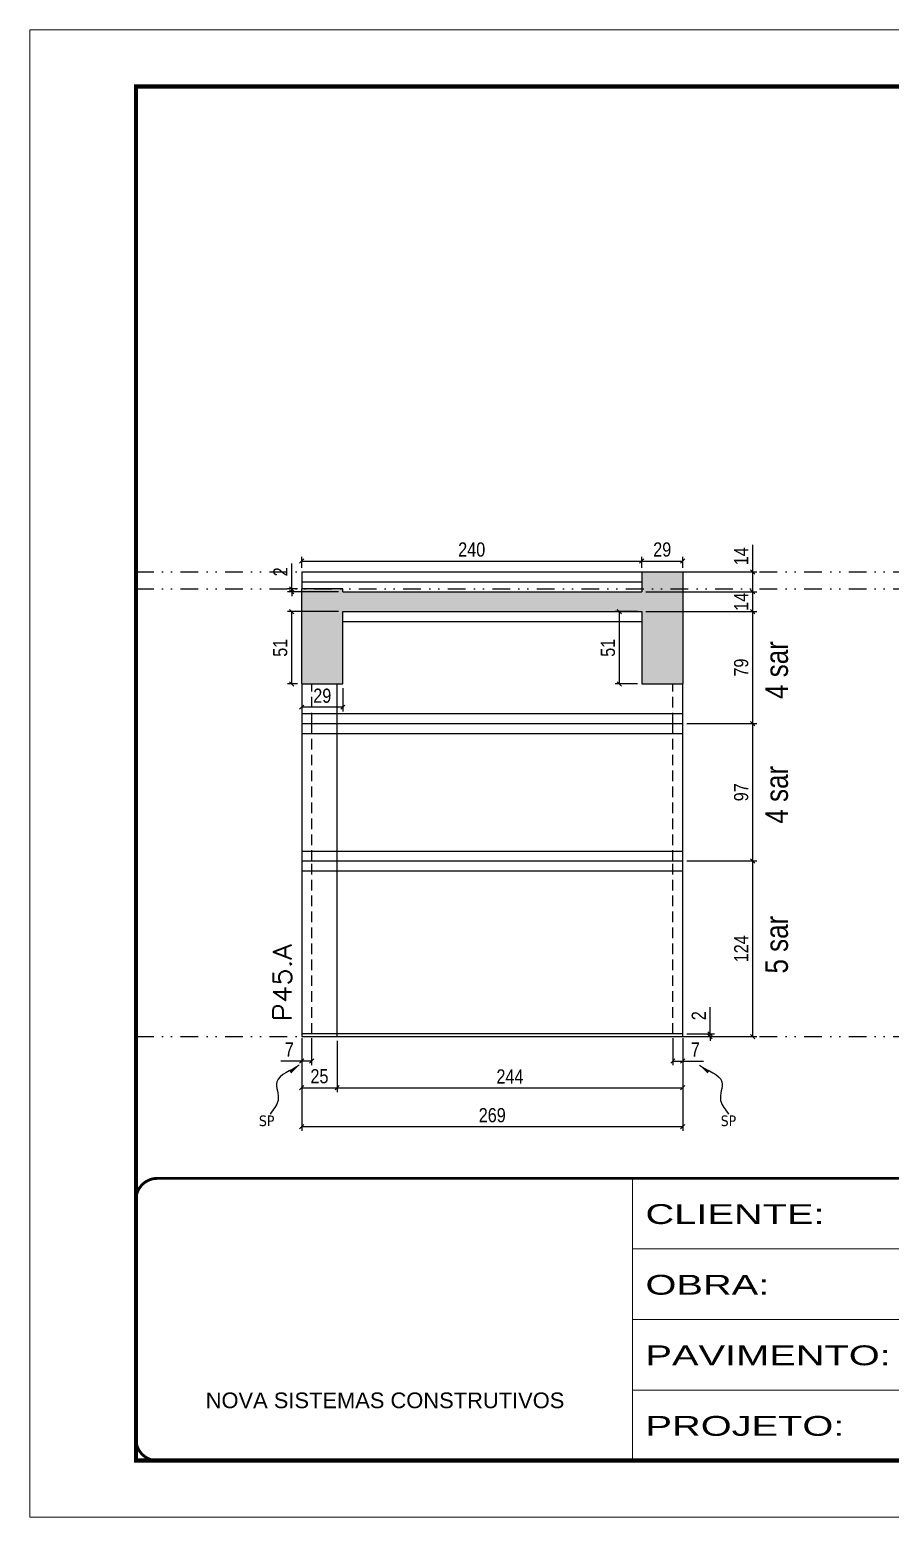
# Model space of a CAD drawing. Extents: x 14400 to 20667, y -21631 to 6985.
# Drawn here: x 16012 to 16620, y 192 to 1242 of the extents above; entities that cross this region are included whole.
import ezdxf

# ---------------------------------------------------------------- set-up
doc = ezdxf.new("R2010")
doc.units = 0
for name, pattern in [('CONTINUO', [0]), ('DASHED', [0.75, 0.5, -0.25]), ('DIVIDE2', [0.625, 0.25, -0.125, 0, -0.125, 0, -0.125]), ('HIDDEN', [0.375, 0.25, -0.125])]:
    doc.linetypes.add(name, pattern=pattern)
for name, color, linetype in [('COTA', 241, 'Continuous'), ('NOMENCLATURA', 7, 'Continuous'), ('Nível', 160, 'Continuous'), ('Painéis', 200, 'Continuous'), ('SARR_2.2x7', 40, 'Continuous'), ('texto', 7, 'Continuous')]:
    doc.layers.add(name, color=color, linetype=linetype)
for name, color, linetype, lineweight in [('Folhas', 255, 'Continuous', 9), ('SARRAFO DE PRESSAO', 251, 'DASHED', 9), ('Texto Seção', 7, 'Continuous', 15)]:
    doc.layers.add(name, color=color, linetype=linetype, lineweight=lineweight)
doc.styles.add('ARIAL', font='arial.ttf')
doc.styles.add('ARIAL_NARROW', font='ARIALN.TTF', dxfattribs={"height": 0.2})
doc.styles.add('COTA TECNICA', font='techl___.ttf', dxfattribs={"height": 10})
doc.styles.add('COTA TECNICA-50', font='techl___.ttf', dxfattribs={"height": 10})
doc.styles.add('REGUA-120', font='ROMANS.shx', dxfattribs={"height": 15})
doc.styles.get("Standard").update_dxf_attribs({"font": 'arial.ttf'})
doc.styles.add('Tecnologia', font='')
doc.styles.get('Tecnologia').set_extended_font_data('Forgotten Futurist')
doc.dimstyles.new('COTA PAINEL-50', dxfattribs={"dimtxt": 10, "dimasz": 3, "dimexe": 3, "dimexo": 3, "dimgap": 3, "dimtad": 1, "dimdec": 1, "dimzin": 12, "dimdsep": 46, "dimtxsty": 'COTA TECNICA-50', "dimblk1": 'OBLIQUE', "dimblk2": 'OBLIQUE', "dimsah": 1, "dimcen": 0.9, "dimclrd": 4, "dimclre": 4, "dimclrt": 240, "dimadec": 1, "dimazin": 3, "dimtfac": 1, "dimtdec": 1, "dimtmove": 0, "dimatfit": 3, "dimfxl": 1, "dimtolj": 1, "dimtzin": 12, "dimarcsym": 0})
doc.dimstyles.new('PAINEL', dxfattribs={"dimtxt": 10, "dimasz": 3, "dimexe": 3, "dimexo": 3, "dimgap": 3, "dimtad": 1, "dimdec": 1, "dimzin": 12, "dimdsep": 46, "dimtxsty": 'COTA TECNICA', "dimblk1": 'OBLIQUE', "dimblk2": 'OBLIQUE', "dimsah": 1, "dimcen": 0.9, "dimclrd": 4, "dimclre": 4, "dimclrt": 240, "dimadec": 1, "dimazin": 3, "dimtfac": 1, "dimtdec": 1, "dimtmove": 0, "dimatfit": 3, "dimfxl": 1, "dimtolj": 1, "dimtzin": 12, "dimarcsym": 0})
doc.dimstyles.get("Standard").update_dxf_attribs({"dimtxt": 0.18, "dimasz": 0.18, "dimexe": 0.18, "dimexo": 0.0625, "dimgap": 0.09, "dimtad": 0, "dimtih": 1, "dimtoh": 1, "dimdec": 4, "dimzin": 0, "dimdsep": 46, "dimtxsty": 'Standard', "dimcen": 0.09, "dimadec": 0, "dimazin": 0, "dimtfac": 1, "dimtdec": 4, "dimtofl": 0, "dimtmove": 0, "dimatfit": 3, "dimfxl": 1, "dimtolj": 1, "dimtzin": 0, "dimarcsym": 0})

# ---------------------------------------------------------------- blocks, each defined once
blk = doc.blocks.new('9999999999')
at = {"color": 30, "linetype": 'CONTINUO'}
for p, q in [((98564.6, 34230.2), (98564.6, 34429.4)), ((98564.6, 34379.6), (99584, 34379.6)), ((98564.6, 34329.8), (99488, 34329.8)), ((98564.6, 34280), (99488, 34280))]:
    blk.add_line(p, q, dxfattribs=at)
at = {"color": 30, "linetype": 'CONTINUO', "const_width": 2}
blk.add_lwpolyline([(99584, 34230.2), (99584, 34414.4, 0.414214), (99569, 34429.4), (98229, 34429.4, 0.414214), (98214, 34414.4), (98214, 34245.2, 0.414214), (98229, 34230.2), (99584, 34230.2)], format="xyb", dxfattribs=at)
at = {"layer": 'Folhas'}
blk.add_lwpolyline([(98139, 34190.2), (99624, 34190.2), (99624, 35240.2), (98139, 35240.2)], close=True, dxfattribs=at)
at = {"layer": 'Folhas', "color": 30, "const_width": 3}
blk.add_lwpolyline([(98214, 34230.2), (99584, 34230.2), (99584, 35200.2), (98214, 35200.2)], close=True, dxfattribs=at)
at = {"color": 7, "linetype": 'Continuous', "ltscale": 5, "style": 'ARIAL'}
blk.add_text('NOVA SISTEMAS CONSTRUTIVOS', height=11.059, dxfattribs=at).set_placement((98263.2, 34267.2))
at = {"layer": 'Folhas', "color": 7, "style": 'Tecnologia', "width": 1.5}
for s, p in [('CLIENTE:', (98573.7, 34397.2)), ('OBRA:', (98573.7, 34347.3)), ('PAVIMENTO:', (98573.7, 34297.5)), ('PROJETO:', (98573.7, 34247.7))]:
    blk.add_text(s, height=14, dxfattribs=at).set_placement(p)
blk = doc.blocks.new('_Oblique')
at = {"color": 0, "linetype": 'ByBlock', "lineweight": -2}
blk.add_line((-0.5, -0.5), (0.5, 0.5), dxfattribs=at)
blk = doc.blocks.new('*D1204')
at = {"layer": 'COTA', "color": 4, "lineweight": -2, "transparency": 16777216}
for p, q in [((16204, 530.1), (16204, 464.5)), ((16473, 530.1), (16473, 464.5)), ((16473, 467.5), (16204, 467.5))]:
    blk.add_line(p, q, dxfattribs=at)
at = {"layer": 'Defpoints', "color": 0, "transparency": 16777216}
for p in [(16204, 533.1), (16473, 533.1), (16204, 467.5)]:
    blk.add_point(p, dxfattribs=at)
at = {"layer": 'COTA', "color": 4, "lineweight": -2, "transparency": 16777216, "xscale": 3, "yscale": 3, "zscale": 3, "rotation": 180}
blk.add_blockref('_Oblique', (16204, 467.5), dxfattribs=at)
at = {"layer": 'COTA', "color": 4, "lineweight": -2, "transparency": 16777216, "xscale": 3, "yscale": 3, "zscale": 3}
blk.add_blockref('_Oblique', (16473, 467.5), dxfattribs=at)
at = {"layer": 'COTA', "color": 240, "transparency": 16777216, "insert": (16338.5, 475.6), "char_height": 10, "attachment_point": 5, "style": 'COTA TECNICA'}
blk.add_mtext('\\A1;269', dxfattribs=at)
blk = doc.blocks.new('*D1205')
at = {"layer": 'COTA', "color": 4, "lineweight": -2, "transparency": 16777216}
for p, q in [((16466, 530.1), (16466, 510.9)), ((16473, 528.1), (16473, 510.9)), ((16466, 513.9), (16473, 513.9)), ((16473, 513.9), (16487.7, 513.9))]:
    blk.add_line(p, q, dxfattribs=at)
at = {"layer": 'Defpoints', "color": 0, "transparency": 16777216}
for p in [(16466, 533.1), (16473, 531.1), (16473, 513.9)]:
    blk.add_point(p, dxfattribs=at)
at = {"layer": 'COTA', "color": 4, "lineweight": -2, "transparency": 16777216, "xscale": 3, "yscale": 3, "zscale": 3, "rotation": 180}
blk.add_blockref('_Oblique', (16466, 513.9), dxfattribs=at)
at = {"layer": 'COTA', "color": 4, "lineweight": -2, "transparency": 16777216, "xscale": 3, "yscale": 3, "zscale": 3}
blk.add_blockref('_Oblique', (16473, 513.9), dxfattribs=at)
at = {"layer": 'COTA', "color": 240, "transparency": 16777216, "insert": (16481.9, 522), "char_height": 10, "attachment_point": 5, "style": 'COTA TECNICA-50'}
blk.add_mtext('\\A1;7', dxfattribs=at)
blk = doc.blocks.new('*D1206')
at = {"layer": 'COTA', "color": 4, "lineweight": -2, "transparency": 16777216}
for p, q in [((16204, 528.1), (16204, 510.9)), ((16211, 530.1), (16211, 510.9)), ((16204, 513.9), (16189.3, 513.9)), ((16211, 513.9), (16204, 513.9))]:
    blk.add_line(p, q, dxfattribs=at)
at = {"layer": 'Defpoints', "color": 0, "transparency": 16777216}
for p in [(16204, 531.1), (16211, 533.1), (16204, 513.9)]:
    blk.add_point(p, dxfattribs=at)
at = {"layer": 'COTA', "color": 4, "lineweight": -2, "transparency": 16777216, "xscale": 3, "yscale": 3, "zscale": 3, "rotation": 180}
blk.add_blockref('_Oblique', (16204, 513.9), dxfattribs=at)
at = {"layer": 'COTA', "color": 4, "lineweight": -2, "transparency": 16777216, "xscale": 3, "yscale": 3, "zscale": 3}
blk.add_blockref('_Oblique', (16211, 513.9), dxfattribs=at)
at = {"layer": 'COTA', "color": 240, "transparency": 16777216, "insert": (16195.2, 522), "char_height": 10, "attachment_point": 5, "style": 'COTA TECNICA-50'}
blk.add_mtext('\\A1;7', dxfattribs=at)
blk = doc.blocks.new('*D1207')
at = {"layer": 'COTA', "color": 4, "lineweight": -2, "transparency": 16777216}
for p, q in [((16492.3, 533.1), (16492.3, 551.9)), ((16476, 533.1), (16495.3, 533.1)), ((16476, 531.1), (16495.3, 531.1)), ((16492.3, 531.1), (16492.3, 533.1)), ((16492.3, 531.1), (16492.3, 528.1))]:
    blk.add_line(p, q, dxfattribs=at)
at = {"layer": 'Defpoints', "color": 0, "transparency": 16777216}
for p in [(16473, 533.1), (16473, 531.1), (16492.3, 531.1)]:
    blk.add_point(p, dxfattribs=at)
at = {"layer": 'COTA', "color": 4, "lineweight": -2, "transparency": 16777216, "xscale": 3, "yscale": 3, "zscale": 3}
for p, rotation in [((16492.3, 533.1), 270), ((16492.3, 531.1), 90)]:
    blk.add_blockref('_Oblique', p, dxfattribs=dict(at, rotation=rotation))
at = {"layer": 'COTA', "color": 240, "transparency": 16777216, "insert": (16484.3, 545.9), "char_height": 10, "attachment_point": 5, "rotation": 90, "style": 'COTA TECNICA-50'}
blk.add_mtext('\\A1;2', dxfattribs=at)
blk = doc.blocks.new('*D1208')
at = {"layer": 'COTA', "color": 4, "linetype": 'ByBlock', "lineweight": -2, "transparency": 16777216}
for p, q in [((16476, 655.1), (16525.4, 655.1)), ((16522.4, 531.1), (16522.4, 655.1)), ((16476, 531.1), (16525.4, 531.1))]:
    blk.add_line(p, q, dxfattribs=at)
at = {"layer": 'Defpoints', "color": 0, "linetype": 'ByBlock', "transparency": 16777216}
for p in [(16473, 655.1), (16522.4, 655.1), (16473, 531.1)]:
    blk.add_point(p, dxfattribs=at)
at = {"layer": 'COTA', "color": 4, "linetype": 'ByBlock', "lineweight": -2, "transparency": 16777216, "xscale": 3, "yscale": 3, "zscale": 3}
for p, rotation in [((16522.4, 655.1), 90), ((16522.4, 531.1), 270)]:
    blk.add_blockref('_Oblique', p, dxfattribs=dict(at, rotation=rotation))
at = {"layer": 'COTA', "color": 240, "linetype": 'ByBlock', "transparency": 16777216, "insert": (16514.3, 593.1), "char_height": 10, "attachment_point": 5, "rotation": 90, "style": 'COTA TECNICA'}
blk.add_mtext('\\A1;124', dxfattribs=at)
blk = doc.blocks.new('*D1209')
at = {"layer": 'COTA', "color": 4, "lineweight": -2, "transparency": 16777216}
for p, q in [((16229, 528.1), (16229, 492)), ((16473, 528.1), (16473, 492)), ((16229, 495), (16473, 495))]:
    blk.add_line(p, q, dxfattribs=at)
at = {"layer": 'Defpoints', "color": 0, "transparency": 16777216}
for p in [(16229, 531.1), (16473, 531.1), (16473, 495)]:
    blk.add_point(p, dxfattribs=at)
at = {"layer": 'COTA', "color": 4, "lineweight": -2, "transparency": 16777216, "xscale": 3, "yscale": 3, "zscale": 3, "rotation": 180}
blk.add_blockref('_Oblique', (16229, 495), dxfattribs=at)
at = {"layer": 'COTA', "color": 4, "lineweight": -2, "transparency": 16777216, "xscale": 3, "yscale": 3, "zscale": 3}
blk.add_blockref('_Oblique', (16473, 495), dxfattribs=at)
at = {"layer": 'COTA', "color": 240, "transparency": 16777216, "insert": (16351, 503), "char_height": 10, "attachment_point": 5, "style": 'COTA TECNICA'}
blk.add_mtext('\\A1;244', dxfattribs=at)
blk = doc.blocks.new('*D1210')
at = {"layer": 'COTA', "color": 4, "lineweight": -2, "transparency": 16777216}
for p, q in [((16204, 528.1), (16204, 492)), ((16229, 528.1), (16229, 492)), ((16204, 495), (16229, 495))]:
    blk.add_line(p, q, dxfattribs=at)
at = {"layer": 'Defpoints', "color": 0, "transparency": 16777216}
for p in [(16204, 531.1), (16229, 531.1), (16229, 495)]:
    blk.add_point(p, dxfattribs=at)
at = {"layer": 'COTA', "color": 4, "lineweight": -2, "transparency": 16777216, "xscale": 3, "yscale": 3, "zscale": 3, "rotation": 180}
blk.add_blockref('_Oblique', (16204, 495), dxfattribs=at)
at = {"layer": 'COTA', "color": 4, "lineweight": -2, "transparency": 16777216, "xscale": 3, "yscale": 3, "zscale": 3}
blk.add_blockref('_Oblique', (16229, 495), dxfattribs=at)
at = {"layer": 'COTA', "color": 240, "transparency": 16777216, "insert": (16216.5, 503.1), "char_height": 10, "attachment_point": 5, "style": 'COTA TECNICA'}
blk.add_mtext('\\A1;25', dxfattribs=at)
blk = doc.blocks.new('*D1211')
at = {"layer": 'COTA', "color": 4, "lineweight": -2, "transparency": 16777216}
for p, q in [((16447, 845.1), (16525.4, 845.1)), ((16522.4, 831.1), (16522.4, 845.1)), ((16447, 831.1), (16525.4, 831.1))]:
    blk.add_line(p, q, dxfattribs=at)
at = {"layer": 'Defpoints', "color": 0, "transparency": 16777216}
for p in [(16444, 845.1), (16522.4, 845.1), (16444, 831.1)]:
    blk.add_point(p, dxfattribs=at)
at = {"layer": 'COTA', "color": 4, "lineweight": -2, "transparency": 16777216, "xscale": 3, "yscale": 3, "zscale": 3}
for p, rotation in [((16522.4, 845.1), 90), ((16522.4, 831.1), 270)]:
    blk.add_blockref('_Oblique', p, dxfattribs=dict(at, rotation=rotation))
at = {"layer": 'COTA', "color": 240, "transparency": 16777216, "insert": (16514.3, 838.1), "char_height": 10, "attachment_point": 5, "rotation": 90, "style": 'COTA TECNICA'}
blk.add_mtext('\\A1;14', dxfattribs=at)
blk = doc.blocks.new('*D1189')
at = {"layer": 'COTA', "color": 4, "lineweight": -2, "transparency": 16777216}
for p, q in [((16476, 752.1), (16525.4, 752.1)), ((16522.4, 655.1), (16522.4, 752.1)), ((16476, 655.1), (16525.4, 655.1))]:
    blk.add_line(p, q, dxfattribs=at)
at = {"layer": 'Defpoints', "color": 0, "transparency": 16777216}
for p in [(16473, 752.1), (16522.4, 752.1), (16473, 655.1)]:
    blk.add_point(p, dxfattribs=at)
at = {"layer": 'COTA', "color": 4, "lineweight": -2, "transparency": 16777216, "xscale": 3, "yscale": 3, "zscale": 3}
for p, rotation in [((16522.4, 752.1), 90), ((16522.4, 655.1), 270)]:
    blk.add_blockref('_Oblique', p, dxfattribs=dict(at, rotation=rotation))
at = {"layer": 'COTA', "color": 240, "transparency": 16777216, "insert": (16514.3, 703.6), "char_height": 10, "attachment_point": 5, "rotation": 90, "style": 'COTA TECNICA'}
blk.add_mtext('\\A1;97', dxfattribs=at)
blk = doc.blocks.new('*D1190')
at = {"layer": 'COTA', "color": 4, "lineweight": -2, "transparency": 16777216}
for p, q in [((16447, 831.1), (16525.4, 831.1)), ((16522.4, 752.1), (16522.4, 831.1)), ((16476, 752.1), (16525.4, 752.1))]:
    blk.add_line(p, q, dxfattribs=at)
at = {"layer": 'Defpoints', "color": 0, "transparency": 16777216}
for p in [(16444, 831.1), (16522.4, 831.1), (16473, 752.1)]:
    blk.add_point(p, dxfattribs=at)
at = {"layer": 'COTA', "color": 4, "lineweight": -2, "transparency": 16777216, "xscale": 3, "yscale": 3, "zscale": 3}
for p, rotation in [((16522.4, 831.1), 90), ((16522.4, 752.1), 270)]:
    blk.add_blockref('_Oblique', p, dxfattribs=dict(at, rotation=rotation))
at = {"layer": 'COTA', "color": 240, "transparency": 16777216, "insert": (16514.3, 791.6), "char_height": 10, "attachment_point": 5, "rotation": 90, "style": 'COTA TECNICA'}
blk.add_mtext('\\A1;79', dxfattribs=at)
blk = doc.blocks.new('*D1221')
at = {"layer": 'COTA', "color": 4, "lineweight": -2, "transparency": 16777216}
for p, q in [((16204, 862.1), (16204, 869.8)), ((16204, 866.8), (16444, 866.8)), ((16444, 862.1), (16444, 869.8))]:
    blk.add_line(p, q, dxfattribs=at)
at = {"layer": 'Defpoints', "color": 0, "transparency": 16777216}
for p in [(16444, 866.8), (16204, 859.1), (16444, 859.1)]:
    blk.add_point(p, dxfattribs=at)
at = {"layer": 'COTA', "color": 4, "lineweight": -2, "transparency": 16777216, "xscale": 3, "yscale": 3, "zscale": 3, "rotation": 180}
blk.add_blockref('_Oblique', (16204, 866.8), dxfattribs=at)
at = {"layer": 'COTA', "color": 4, "lineweight": -2, "transparency": 16777216, "xscale": 3, "yscale": 3, "zscale": 3}
blk.add_blockref('_Oblique', (16444, 866.8), dxfattribs=at)
at = {"layer": 'COTA', "color": 240, "transparency": 16777216, "insert": (16324, 874.9), "char_height": 10, "attachment_point": 5, "style": 'COTA TECNICA'}
blk.add_mtext('\\A1;240', dxfattribs=at)
blk = doc.blocks.new('*D1222')
at = {"layer": 'COTA', "color": 4, "lineweight": -2, "transparency": 16777216}
for p, q in [((16444, 862.1), (16444, 869.8)), ((16444, 866.8), (16473, 866.8)), ((16473, 862.1), (16473, 869.8))]:
    blk.add_line(p, q, dxfattribs=at)
at = {"layer": 'Defpoints', "color": 0, "transparency": 16777216}
for p in [(16473, 866.8), (16444, 859.1), (16473, 859.1)]:
    blk.add_point(p, dxfattribs=at)
at = {"layer": 'COTA', "color": 4, "lineweight": -2, "transparency": 16777216, "xscale": 3, "yscale": 3, "zscale": 3, "rotation": 180}
blk.add_blockref('_Oblique', (16444, 866.8), dxfattribs=at)
at = {"layer": 'COTA', "color": 4, "lineweight": -2, "transparency": 16777216, "xscale": 3, "yscale": 3, "zscale": 3}
blk.add_blockref('_Oblique', (16473, 866.8), dxfattribs=at)
at = {"layer": 'COTA', "color": 240, "transparency": 16777216, "insert": (16458.5, 874.9), "char_height": 10, "attachment_point": 5, "style": 'COTA TECNICA'}
blk.add_mtext('\\A1;29', dxfattribs=at)
blk = doc.blocks.new('*D1223')
at = {"layer": 'COTA', "color": 4, "lineweight": -2, "transparency": 16777216}
for p, q in [((16522.4, 859.1), (16522.4, 878.3)), ((16476, 859.1), (16525.4, 859.1)), ((16522.4, 845.1), (16522.4, 859.1)), ((16447, 845.1), (16525.4, 845.1))]:
    blk.add_line(p, q, dxfattribs=at)
at = {"layer": 'Defpoints', "color": 0, "transparency": 16777216}
for p in [(16473, 859.1), (16522.4, 859.1), (16444, 845.1)]:
    blk.add_point(p, dxfattribs=at)
at = {"layer": 'COTA', "color": 4, "lineweight": -2, "transparency": 16777216, "xscale": 3, "yscale": 3, "zscale": 3}
for p, rotation in [((16522.4, 859.1), 90), ((16522.4, 845.1), 270)]:
    blk.add_blockref('_Oblique', p, dxfattribs=dict(at, rotation=rotation))
at = {"layer": 'COTA', "color": 240, "transparency": 16777216, "insert": (16514.3, 870.2), "char_height": 10, "attachment_point": 5, "rotation": 90, "style": 'COTA TECNICA'}
blk.add_mtext('\\A1;14', dxfattribs=at)
blk = doc.blocks.new('*D1224')
at = {"layer": 'COTA', "color": 4, "lineweight": -2, "transparency": 16777216}
for p, q in [((16230, 831.1), (16193.9, 831.1)), ((16196.9, 780.1), (16196.9, 831.1)), ((16201, 780.1), (16193.9, 780.1))]:
    blk.add_line(p, q, dxfattribs=at)
at = {"layer": 'Defpoints', "color": 0, "transparency": 16777216}
for p in [(16196.9, 831.1), (16233, 831.1), (16204, 780.1)]:
    blk.add_point(p, dxfattribs=at)
at = {"layer": 'COTA', "color": 4, "lineweight": -2, "transparency": 16777216, "xscale": 3, "yscale": 3, "zscale": 3}
for p, rotation in [((16196.9, 831.1), 90), ((16196.9, 780.1), 270)]:
    blk.add_blockref('_Oblique', p, dxfattribs=dict(at, rotation=rotation))
at = {"layer": 'COTA', "color": 240, "transparency": 16777216, "insert": (16188.8, 805.6), "char_height": 10, "attachment_point": 5, "rotation": 90, "style": 'COTA TECNICA'}
blk.add_mtext('\\A1;51', dxfattribs=at)
blk = doc.blocks.new('*D1225')
at = {"layer": 'COTA', "color": 4, "lineweight": -2, "transparency": 16777216}
for p, q in [((16204, 777.1), (16204, 760.7)), ((16233, 777.1), (16233, 760.7)), ((16233, 763.7), (16204, 763.7))]:
    blk.add_line(p, q, dxfattribs=at)
at = {"layer": 'Defpoints', "color": 0, "transparency": 16777216}
for p in [(16204, 780.1), (16233, 780.1), (16204, 763.7)]:
    blk.add_point(p, dxfattribs=at)
at = {"layer": 'COTA', "color": 4, "lineweight": -2, "transparency": 16777216, "xscale": 3, "yscale": 3, "zscale": 3, "rotation": 180}
blk.add_blockref('_Oblique', (16204, 763.7), dxfattribs=at)
at = {"layer": 'COTA', "color": 4, "lineweight": -2, "transparency": 16777216, "xscale": 3, "yscale": 3, "zscale": 3}
blk.add_blockref('_Oblique', (16233, 763.7), dxfattribs=at)
at = {"layer": 'COTA', "color": 240, "transparency": 16777216, "insert": (16218.5, 771.7), "char_height": 10, "attachment_point": 5, "style": 'COTA TECNICA'}
blk.add_mtext('\\A1;29', dxfattribs=at)
blk = doc.blocks.new('*D1226')
at = {"layer": 'COTA', "color": 4, "lineweight": -2, "transparency": 16777216}
for p, q in [((16441, 831.1), (16425.3, 831.1)), ((16428.3, 780.1), (16428.3, 831.1)), ((16441, 780.1), (16425.3, 780.1))]:
    blk.add_line(p, q, dxfattribs=at)
at = {"layer": 'Defpoints', "color": 0, "transparency": 16777216}
for p in [(16428.3, 831.1), (16444, 831.1), (16444, 780.1)]:
    blk.add_point(p, dxfattribs=at)
at = {"layer": 'COTA', "color": 4, "lineweight": -2, "transparency": 16777216, "xscale": 3, "yscale": 3, "zscale": 3}
for p, rotation in [((16428.3, 831.1), 90), ((16428.3, 780.1), 270)]:
    blk.add_blockref('_Oblique', p, dxfattribs=dict(at, rotation=rotation))
at = {"layer": 'COTA', "color": 240, "transparency": 16777216, "insert": (16420.2, 805.6), "char_height": 10, "attachment_point": 5, "rotation": 90, "style": 'COTA TECNICA'}
blk.add_mtext('\\A1;51', dxfattribs=at)
blk = doc.blocks.new('*D1234')
at = {"layer": 'COTA', "color": 4, "lineweight": -2, "transparency": 16777216}
for p, q in [((16196.9, 847.1), (16196.9, 865.2)), ((16201, 847.1), (16193.9, 847.1)), ((16230, 845.1), (16193.9, 845.1)), ((16196.9, 845.1), (16196.9, 847.1)), ((16196.9, 845.1), (16196.9, 842.1))]:
    blk.add_line(p, q, dxfattribs=at)
at = {"layer": 'Defpoints', "color": 0, "transparency": 16777216}
for p in [(16196.9, 847.1), (16204, 847.1), (16233, 845.1)]:
    blk.add_point(p, dxfattribs=at)
at = {"layer": 'COTA', "color": 4, "lineweight": -2, "transparency": 16777216, "xscale": 3, "yscale": 3, "zscale": 3}
for p, rotation in [((16196.9, 847.1), 270), ((16196.9, 845.1), 90)]:
    blk.add_blockref('_Oblique', p, dxfattribs=dict(at, rotation=rotation))
at = {"layer": 'COTA', "color": 240, "transparency": 16777216, "insert": (16188.9, 859.2), "char_height": 10, "attachment_point": 5, "rotation": 90, "style": 'COTA TECNICA'}
blk.add_mtext('\\A1;2', dxfattribs=at)

msp = doc.modelspace()

# ---------------------------------------------------------------- hatches: boundary and pattern name
at = {"layer": 'COTA'}
h = msp.add_hatch(dxfattribs=at)
h.set_pattern_fill('AR-CONC', color=256, scale=0.03)
h.paths.add_polyline_path([(16473.02, 847.13), (16444.02, 847.13), (16444.02, 845.13), (16233.02, 845.13), (16233.02, 847.13), (16204.02, 847.13), (16204.02, 780.13), (16233.02, 780.13), (16233.02, 831.13), (16444.02, 831.13), (16444.02, 780.13), (16473.02, 780.13)])
h.paths.add_polyline_path([(16473.02, 859.13), (16444.02, 859.13), (16444.02, 847.13), (16473.02, 847.13)])

# ---------------------------------------------------------------- linework, layer by layer
for p, q in [((16444.02, 859.13), (16473.02, 859.13)), ((16473.02, 859.13), (16473.02, 780.13)), ((16204.02, 780.13), (16204.02, 847.13))]:
    msp.add_line(p, q, dxfattribs=at)
at = {"layer": 'Nível', "color": 4, "linetype": 'DIVIDE2', "ltscale": 50}
for p, q in [((16086.97, 859.13), (17456.97, 859.13)), ((16086.97, 847.13), (17456.97, 847.13)), ((16086.97, 531.13), (17456.97, 531.13)), ((16086.97, 531.13), (17456.97, 531.13))]:
    msp.add_line(p, q, dxfattribs=at)
at = {"layer": 'Painéis'}
for p, q in [((16204.02, 859.13), (16444.02, 859.13)), ((16204.02, 859.13), (16204.02, 847.13)), ((16444.02, 859.13), (16444.02, 845.13)), ((16233.02, 847.13), (16204.02, 847.13)), ((16233.02, 845.13), (16233.02, 847.13)), ((16233.02, 845.13), (16444.02, 845.13)), ((16233.02, 780.13), (16233.02, 831.13)), ((16233.02, 831.13), (16444.02, 831.13)), ((16444.02, 831.13), (16444.02, 780.13)), ((16204.02, 780.13), (16204.02, 533.13)), ((16204.02, 780.13), (16233.02, 780.13)), ((16229.02, 531.13), (16229.02, 780.13)), ((16444.02, 780.13), (16473.02, 780.13)), ((16473.02, 533.13), (16473.02, 780.13)), ((16204.02, 752.13), (16473.02, 752.13)), ((16204.02, 655.13), (16473.02, 655.13))]:
    msp.add_line(p, q, dxfattribs=at)
msp.add_lwpolyline([(16473.02, 533.13), (16204.02, 533.13), (16204.02, 531.13), (16473.02, 531.13)], close=True, dxfattribs=at)
at = {"layer": 'SARR_2.2x7'}
for p, q in [((16204.02, 852.13), (16444.02, 852.13)), ((16233.02, 824.13), (16444.02, 824.13)), ((16204.02, 759.13), (16473.02, 759.13)), ((16204.02, 745.13), (16473.02, 745.13)), ((16204.02, 662.13), (16473.02, 662.13)), ((16204.02, 648.13), (16473.02, 648.13))]:
    msp.add_line(p, q, dxfattribs=at)
at = {"layer": 'SARR_2.2x7', "linetype": 'HIDDEN', "ltscale": 30}
for p, q in [((16211.02, 752.13), (16211.02, 780.13)), ((16466.02, 752.13), (16466.02, 780.13)), ((16211.02, 655.13), (16211.02, 752.13)), ((16466.02, 655.13), (16466.02, 752.13)), ((16211.02, 533.13), (16211.02, 655.13)), ((16466.02, 533.13), (16466.02, 655.13))]:
    msp.add_line(p, q, dxfattribs=at)

# ---------------------------------------------------------------- block references
at = {"layer": 'SARRAFO DE PRESSAO', "color": 6, "linetype": 'ByBlock'}
msp.add_blockref('9999999999', (-82127.01, -33998.35), dxfattribs=at)

# ---------------------------------------------------------------- texts
at = {"layer": 'NOMENCLATURA', "style": 'ARIAL_NARROW'}
for s, p in [('4 sar', (16547.26, 769.5)), ('4 sar', (16547.26, 681.5)), ('5 sar', (16547.26, 575.65))]:
    msp.add_text(s, height=16, rotation=90, dxfattribs=at).set_placement(p)
at = {"layer": 'texto', "color": 0, "char_height": 7.5, "attachment_point": 5}
for insert in [(16179.24, 471.64), (16505.26, 471.64)]:
    msp.add_mtext('{\\fTahoma|b0|i0|c0|p34;\\C4;SP}', dxfattribs=dict(at, insert=insert))
at = {"layer": 'Texto Seção', "style": 'REGUA-120', "width": 1.1}
msp.add_text('P45.A', height=13, rotation=90, dxfattribs=at).set_placement((16196.77, 541.9))

# ---------------------------------------------------------------- dimensions: what is measured, and where the dimension line sits
at = {"layer": 'COTA'}
for base, p1, p2, dimstyle, picture, middle in [((16444.02, 866.81), (16204.02, 859.13), (16444.02, 859.13), 'PAINEL', '*D1221', (16324.02, 874.91)), ((16473.02, 866.81), (16444.02, 859.13), (16473.02, 859.13), 'PAINEL', '*D1222', (16458.52, 874.9)), ((16204.02, 763.65), (16233.02, 780.13), (16204.02, 780.13), 'PAINEL', '*D1225', (16218.52, 771.74)), ((16473.02, 513.89), (16466.02, 533.13), (16473.02, 531.13), 'COTA PAINEL-50', '*D1205', (16481.88, 521.97))]:
    dim = msp.add_linear_dim(base=base, p1=p1, p2=p2, dimstyle=dimstyle, dxfattribs=at)
    dim.commit()
    dim.dimension.update_dxf_attribs({"geometry": picture, "text_midpoint": middle})
for base, p1, p2, angle, dimstyle, picture, middle in [((16522.38, 859.13), (16444.02, 845.13), (16473.02, 859.13), 90, 'PAINEL', '*D1223', (16514.31, 870.19)), ((16196.91, 847.13), (16233.02, 845.13), (16204.02, 847.13), 90, 'PAINEL', '*D1234', (16188.91, 859.19)), ((16196.91, 831.13), (16204.02, 780.13), (16233.02, 831.13), 90, 'PAINEL', '*D1224', (16188.8, 805.63)), ((16428.29, 831.13), (16444.02, 780.13), (16444.02, 831.13), 90, 'PAINEL', '*D1226', (16420.18, 805.63)), ((16522.38, 752.13), (16473.02, 655.13), (16473.02, 752.13), 90, 'PAINEL', '*D1189', (16514.28, 703.63)), ((16204.02, 513.89), (16211.02, 533.13), (16204.02, 531.13), 180, 'COTA PAINEL-50', '*D1206', (16195.15, 521.97))]:
    dim = msp.add_linear_dim(base=base, p1=p1, p2=p2, angle=angle, dimstyle=dimstyle, dxfattribs=at)
    dim.commit()
    dim.dimension.update_dxf_attribs({"geometry": picture, "text_midpoint": middle})
for base, p1, p2, dimstyle, picture, middle in [((16522.38, 845.13), (16444.02, 831.13), (16444.02, 845.13), 'PAINEL', '*D1211', (16522.38, 838.13)), ((16492.27, 531.13), (16473.02, 533.13), (16473.02, 531.13), 'COTA PAINEL-50', '*D1207', (16492.27, 545.88))]:
    dim = msp.add_linear_dim(base=base, p1=p1, p2=p2, angle=90, dimstyle=dimstyle, dxfattribs=at)
    dim.commit()
    dim.dimension.update_dxf_attribs({"geometry": picture, "text_midpoint": middle, "dimtype": 160})
for base, p1, p2, angle, override, picture, middle in [((16522.38, 831.13), (16473.02, 752.13), (16444.02, 831.13), 90, {"dimtmove": 1}, '*D1190', (16514.28, 791.63)), ((16204.02, 467.52), (16473.02, 533.13), (16204.02, 533.13), 180, {"dimarcsym": 2}, '*D1204', (16338.52, 475.65))]:
    dim = msp.add_linear_dim(base=base, p1=p1, p2=p2, angle=angle, dimstyle='PAINEL', override=override, dxfattribs=at)
    dim.commit()
    dim.dimension.update_dxf_attribs({"geometry": picture, "text_midpoint": middle})
at = {"layer": 'COTA', "linetype": 'ByBlock'}
dim = msp.add_aligned_dim(p1=(16473.02, 531.13), p2=(16473.02, 655.13), distance=-49.37, dimstyle='PAINEL', dxfattribs=at)
dim.commit()
dim.dimension.update_dxf_attribs({"geometry": '*D1208', "text_midpoint": (16514.31, 593.13)})
at = {"layer": 'COTA'}
dim = msp.add_linear_dim(base=(16229.02, 494.96), p1=(16204.02, 531.13), p2=(16229.02, 531.13), dimstyle='PAINEL', dxfattribs=at)
dim.commit()
dim.dimension.update_dxf_attribs({"geometry": '*D1210', "text_midpoint": (16216.52, 494.96), "dimtype": 160})
dim = msp.add_linear_dim(base=(16473.02, 494.96), p1=(16229.02, 531.13), p2=(16473.02, 531.13), dimstyle='PAINEL', override={"dimtmove": 1}, dxfattribs=at)
dim.commit()
dim.dimension.update_dxf_attribs({"geometry": '*D1209', "text_midpoint": (16351.02, 503.03)})

# ---------------------------------------------------------------- leaders
at = {"layer": 'COTA', "path_type": 1}
for points in [[(16202.19, 510.95), (16186.4, 499.12), (16187.33, 486.11), (16181.77, 476.33)], [(16484.85, 510.95), (16500.63, 499.12), (16499.71, 486.11), (16505.26, 476.33)]]:
    msp.add_leader(points, dimstyle='Standard', override={"dimasz": 8}, dxfattribs=at)

doc.saveas('drawing.dxf')
